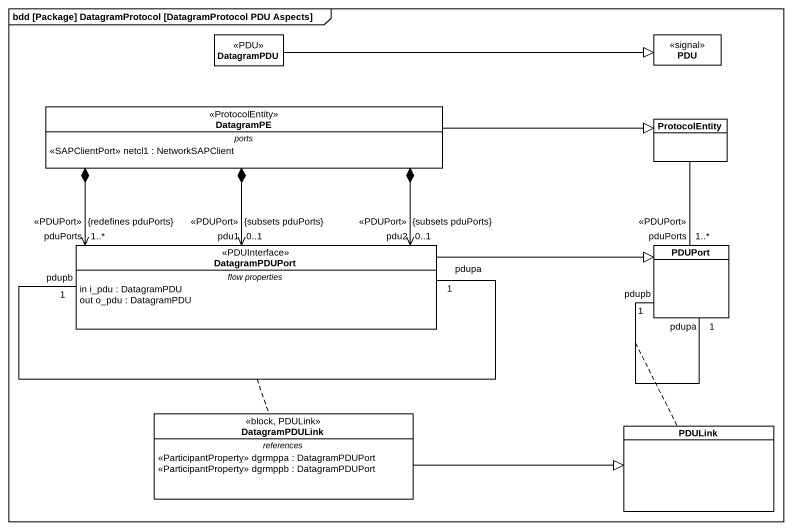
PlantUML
@startuml
mainframe bdd [Package] DatagramProtocol [DatagramProtocol PDU Aspects]
hide circle
hide empty members
class DatagramPDU <<PDU>>
class PDU <<signal>>
class DatagramPE <<ProtocolEntity>> {
  -- ports --
  <<SAPClientPort>> netcl1 : NetworkSAPClient
}
class ProtocolEntity
class DatagramPDUPort <<PDUInterface>> {
  -- flow properties --
  in i_pdu : DatagramPDU
  out o_pdu : DatagramPDU
}
class PDUPort
class DatagramPDULink <<block, PDULink>> {
  -- references --
  <<ParticipantProperty>> dgrmppa : DatagramPDUPort
  <<ParticipantProperty>> dgrmppb : DatagramPDUPort
}
class PDULink
DatagramPDU -right-|> PDU
DatagramPE -right-|> ProtocolEntity
DatagramPDUPort "pduPorts\n<<PDUPort>>\n1..*\n{redefines pduPorts}" <-up-* DatagramPE
DatagramPDUPort "pdu1\n<<PDUPort>>\n0..1\n{subsets pduPorts}" <-up-* DatagramPE
DatagramPDUPort "pdu2\n<<PDUPort>>\n0..1\n{subsets pduPorts}" <-up-* DatagramPE
DatagramPDUPort "pdupb\n1" -- "pdupa\n1" DatagramPDUPort
(DatagramPDUPort, DatagramPDUPort) .. DatagramPDULink
DatagramPDUPort -right-|> PDUPort
PDUPort "pduPorts\n<<PDUPort>>\n1..*" -up- ProtocolEntity
PDUPort "pdupb\n1" -- "pdupa\n1" PDUPort
(PDUPort, PDUPort) .. PDULink
DatagramPDULink -right-|> PDULink
@enduml
